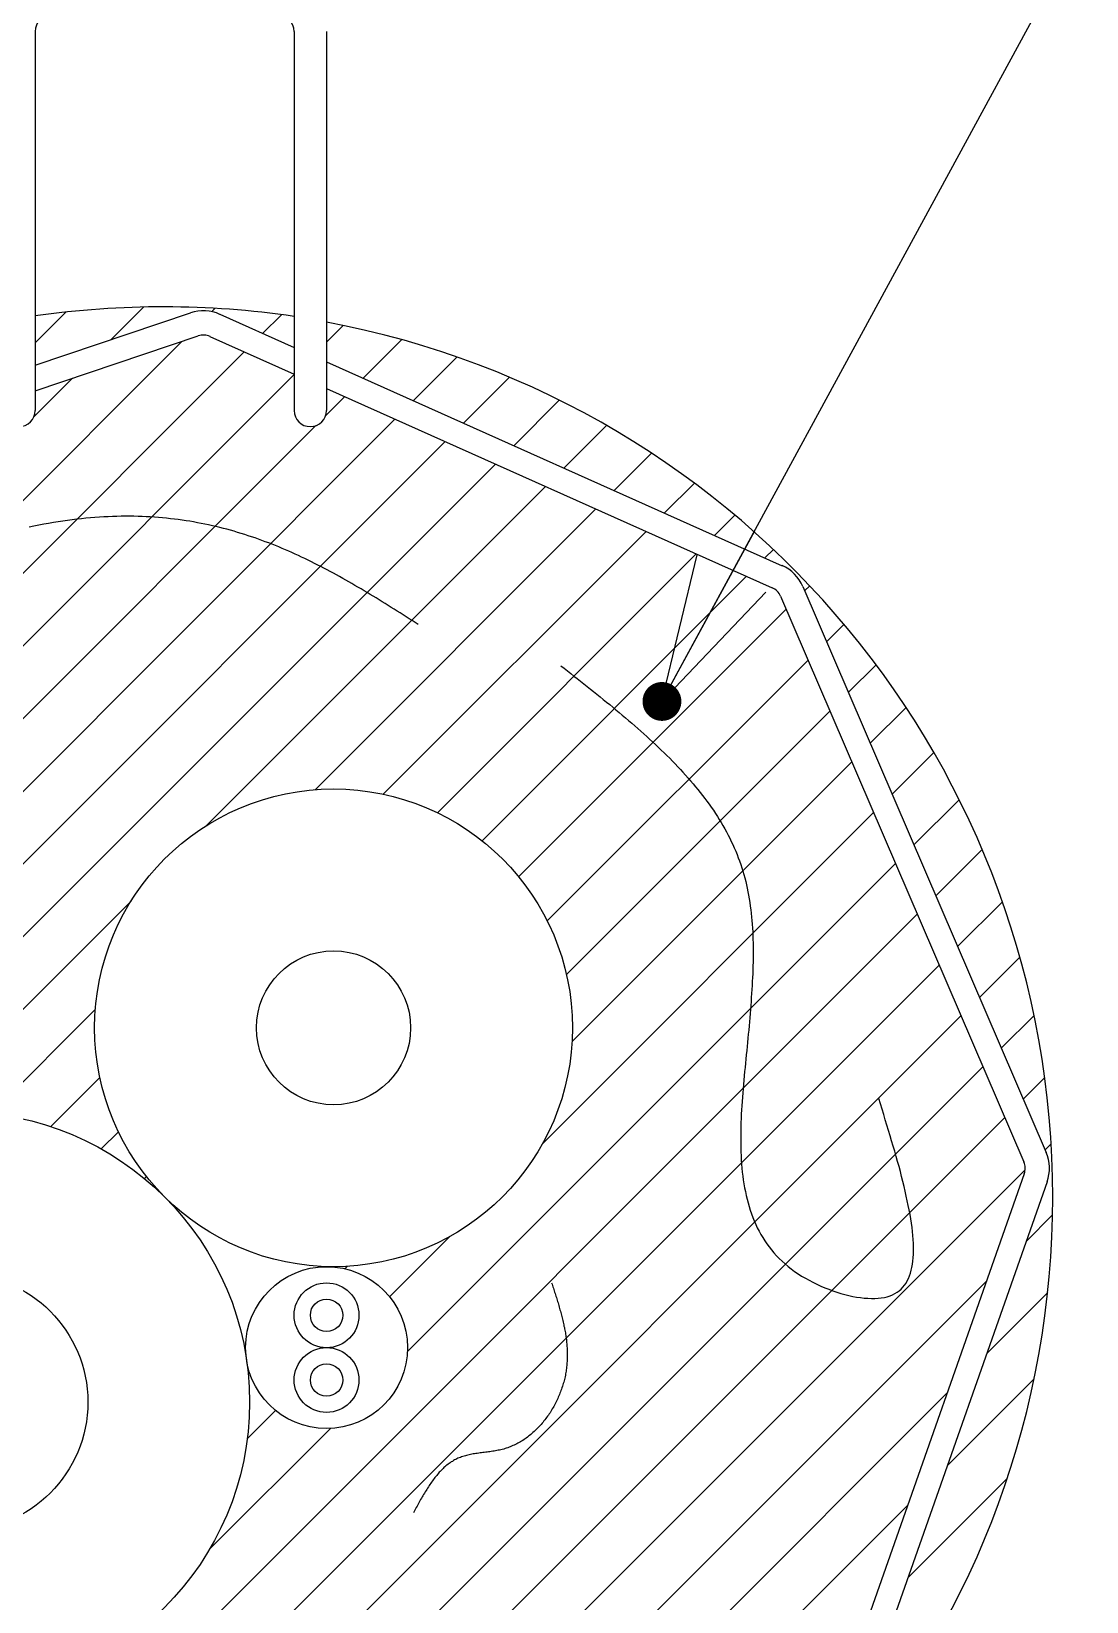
# Model space of a CAD drawing. Extents: x 443 to 1217, y -1921 to -677.
# Drawn here: x 955.32 to 968.01, y -751.35 to -732.45 of the extents above; entities that cross this region are included whole.
import ezdxf

# ---------------------------------------------------------------- set-up
doc = ezdxf.new("R2010")
doc.units = 0
doc.header["$MEASUREMENT"] = 0
doc.layers.get('0').update_dxf_attribs({"linetype": 'CONTINUOUS'})
doc.layers.add('3', color=8, linetype='CONTINUOUS')
doc.layers.add('5', color=7, linetype='CONTINUOUS')

# ---------------------------------------------------------------- blocks, each defined once
blk = doc.blocks.new('OPEN330A')
at = {"color": 0}
for q in [(30, 8.0385), (30, -8.0385), (40, 0)]:
    blk.add_line((0, 0), q, dxfattribs=at)
blk = doc.blocks.new('NEGDOTSMALL')
at = {"color": 0, "const_width": 4}
blk.add_lwpolyline([(-2, 0, 1), (2, 0, 1), (-2, 0)], format="xyb", dxfattribs=at)

msp = doc.modelspace()

# ---------------------------------------------------------------- linework, layer by layer
at = {"color": 7, "linetype": 'Continuous'}
msp.add_line((962.904, -740.517), (968.421, -730.365), dxfattribs=at)
at = {"color": 8, "linetype": 'Continuous'}
for p, q in [((956.275, -736.162), (956.666, -735.771)), ((957.486, -735.826), (957.525, -735.787)), ((955.36, -736.202), (955.73, -735.832)), ((958.098, -736.088), (958.324, -735.863)), ((958.867, -736.194), (959.069, -735.991)), ((946.9, -746.412), (957.128, -736.184)), ((959.307, -736.628), (959.773, -736.162)), ((947.073, -747.114), (957.877, -736.309)), ((959.912, -736.898), (960.439, -736.371)), ((947.246, -747.815), (958.477, -736.584)), ((955.344, -737.093), (955.811, -736.626)), ((960.516, -737.169), (961.07, -736.615)), ((958.855, -737.08), (959.086, -736.849)), ((961.121, -737.439), (961.669, -736.891)), ((947.592, -749.219), (959.691, -737.12)), ((947.419, -748.517), (958.737, -737.198)), ((961.725, -737.709), (962.238, -737.196)), ((947.765, -749.92), (960.295, -737.39)), ((952.534, -746.025), (960.899, -737.66)), ((962.329, -737.979), (962.779, -737.529)), ((962.934, -738.249), (963.294, -737.889)), ((957.425, -742.009), (961.504, -737.93)), ((958.73, -741.579), (962.108, -738.2)), ((963.538, -738.52), (963.782, -738.276)), ((959.55, -741.633), (962.713, -738.471)), ((960.202, -741.856), (963.317, -738.741)), ((964.143, -738.79), (964.245, -738.687)), ((960.739, -742.193), (963.921, -739.011)), ((964.621, -739.186), (964.683, -739.125)), ((961.179, -742.628), (964.399, -739.408)), ((964.884, -739.798), (965.095, -739.587)), ((961.523, -743.159), (964.662, -740.02)), ((965.147, -740.409), (965.481, -740.075)), ((961.754, -743.802), (964.925, -740.632)), ((965.41, -741.021), (965.842, -740.589)), ((961.822, -744.609), (965.188, -741.243)), ((965.673, -741.632), (966.176, -741.13)), ((961.466, -745.84), (965.451, -741.855)), ((965.936, -742.244), (966.481, -741.699)), ((966.199, -742.856), (966.757, -742.297)), ((959.841, -748.34), (965.714, -742.466)), ((953.943, -745.491), (956.515, -742.919)), ((966.462, -743.467), (967.002, -742.928)), ((953.458, -755.597), (965.977, -743.078)), ((954.661, -755.268), (966.24, -743.69)), ((966.725, -744.079), (967.211, -743.593)), ((954.833, -745.476), (956.085, -744.223)), ((955.415, -755.389), (966.503, -744.301)), ((966.988, -744.69), (967.383, -744.296)), ((955.55, -745.633), (956.14, -745.044)), ((955.805, -755.874), (966.766, -744.913)), ((967.251, -745.302), (967.511, -745.042)), ((956.23, -756.323), (967.029, -745.525)), ((956.157, -745.901), (956.363, -745.695)), ((967.514, -745.914), (967.589, -745.839)), ((956.924, -756.504), (967.274, -746.154)), ((956.676, -746.257), (956.7, -746.233)), ((967.286, -747.016), (967.606, -746.696)), ((959.625, -747.681), (960.346, -746.959)), ((959.087, -747.344), (959.115, -747.316)), ((957.617, -756.686), (966.808, -747.494)), ((966.812, -748.365), (967.546, -747.631)), ((957.915, -748.516), (957.919, -748.512)), ((958.839, -756.338), (966.334, -748.843)), ((966.337, -749.715), (967.383, -748.669)), ((957.914, -749.391), (958.255, -749.05)), ((957.46, -750.72), (958.914, -749.266)), ((965.863, -751.064), (967.059, -749.867)), ((960.531, -755.521), (965.859, -750.192))]:
    msp.add_line(p, q, dxfattribs=at)
at = {"layer": '3', "color": 3, "linetype": 'Continuous'}
for p, q in [((955.36, -732.453), (955.36, -737.015)), ((958.477, -732.453), (958.477, -737.015)), ((958.867, -732.453), (958.867, -737.015)), ((955.36, -736.469), (957.231, -735.841)), ((957.585, -735.858), (958.477, -736.257)), ((955.36, -736.777), (957.324, -736.118)), ((957.465, -736.125), (958.477, -736.577)), ((958.867, -736.431), (964.351, -738.883)), ((958.867, -736.751), (964.231, -739.15)), ((964.599, -739.135), (967.527, -745.944)), ((964.331, -739.25), (967.259, -746.059)), ((967.263, -746.201), (964.804, -753.192)), ((967.539, -746.298), (965.08, -753.289))]:
    msp.add_line(p, q, dxfattribs=at)
at = {"layer": '3', "color": 3}
for p, q in [((955.347, -738.408), (955.288, -738.421)), ((955.406, -738.396), (955.347, -738.408)), ((955.464, -738.385), (955.406, -738.396)), ((955.522, -738.374), (955.464, -738.385)), ((955.58, -738.365), (955.522, -738.374)), ((955.637, -738.356), (955.58, -738.365)), ((955.693, -738.347), (955.637, -738.356)), ((955.75, -738.34), (955.693, -738.347)), ((955.806, -738.332), (955.75, -738.34)), ((955.861, -738.325), (955.806, -738.332)), ((955.917, -738.319), (955.861, -738.325)), ((955.971, -738.313), (955.917, -738.319)), ((956.026, -738.308), (955.971, -738.313)), ((956.08, -738.304), (956.026, -738.308)), ((956.134, -738.3), (956.08, -738.304)), ((956.186, -738.297), (956.134, -738.3)), ((956.239, -738.294), (956.186, -738.297)), ((956.292, -738.292), (956.239, -738.294)), ((956.344, -738.291), (956.292, -738.292)), ((956.395, -738.289), (956.344, -738.291)), ((956.446, -738.288), (956.395, -738.289)), ((956.498, -738.289), (956.446, -738.288)), ((956.549, -738.289), (956.498, -738.289)), ((956.599, -738.291), (956.549, -738.289)), ((956.649, -738.293), (956.599, -738.291)), ((956.698, -738.295), (956.649, -738.293)), ((956.747, -738.297), (956.698, -738.295)), ((956.796, -738.3), (956.747, -738.297)), ((956.845, -738.304), (956.796, -738.3)), ((956.893, -738.308), (956.845, -738.304)), ((956.941, -738.312), (956.893, -738.308)), ((956.989, -738.318), (956.941, -738.312)), ((957.036, -738.323), (956.989, -738.318)), ((957.083, -738.329), (957.036, -738.323)), ((957.13, -738.335), (957.083, -738.329)), ((957.177, -738.343), (957.13, -738.335)), ((957.222, -738.349), (957.177, -738.343)), ((957.268, -738.357), (957.222, -738.349)), ((957.314, -738.366), (957.268, -738.357)), ((957.36, -738.374), (957.314, -738.366)), ((957.404, -738.383), (957.36, -738.374)), ((957.449, -738.393), (957.404, -738.383)), ((957.494, -738.403), (957.449, -738.393)), ((957.537, -738.413), (957.494, -738.403)), ((957.582, -738.423), (957.537, -738.413)), ((957.626, -738.434), (957.582, -738.423)), ((957.669, -738.445), (957.626, -738.434)), ((957.712, -738.457), (957.669, -738.445)), ((957.755, -738.469), (957.712, -738.457)), ((957.798, -738.482), (957.755, -738.469)), ((957.84, -738.495), (957.798, -738.482)), ((957.883, -738.508), (957.84, -738.495)), ((957.924, -738.522), (957.883, -738.508)), ((957.966, -738.536), (957.924, -738.522)), ((958.008, -738.55), (957.966, -738.536)), ((958.048, -738.564), (958.008, -738.55)), ((958.09, -738.579), (958.048, -738.564)), ((958.131, -738.595), (958.09, -738.579)), ((958.172, -738.61), (958.131, -738.595)), ((958.212, -738.626), (958.172, -738.61)), ((958.252, -738.641), (958.212, -738.626)), ((958.292, -738.658), (958.252, -738.641)), ((958.333, -738.675), (958.292, -738.658)), ((958.372, -738.692), (958.333, -738.675)), ((958.412, -738.709), (958.372, -738.692)), ((958.452, -738.726), (958.412, -738.709)), ((958.491, -738.744), (958.452, -738.726)), ((958.53, -738.761), (958.491, -738.744)), ((958.568, -738.78), (958.53, -738.761)), ((958.607, -738.798), (958.568, -738.78)), ((958.646, -738.817), (958.607, -738.798)), ((958.685, -738.835), (958.646, -738.817)), ((958.723, -738.855), (958.685, -738.835)), ((958.761, -738.875), (958.723, -738.855)), ((958.799, -738.894), (958.761, -738.875)), ((958.836, -738.914), (958.799, -738.894)), ((958.874, -738.934), (958.836, -738.914)), ((958.913, -738.953), (958.874, -738.934)), ((958.95, -738.974), (958.913, -738.953)), ((958.987, -738.995), (958.95, -738.974)), ((959.025, -739.014), (958.987, -738.995)), ((959.062, -739.036), (959.025, -739.014)), ((959.099, -739.057), (959.062, -739.036)), ((959.136, -739.077), (959.099, -739.057)), ((959.172, -739.099), (959.136, -739.077)), ((959.209, -739.12), (959.172, -739.099)), ((959.246, -739.142), (959.209, -739.12)), ((959.283, -739.163), (959.246, -739.142)), ((959.319, -739.185), (959.283, -739.163)), ((959.356, -739.207), (959.319, -739.185)), ((959.392, -739.229), (959.356, -739.207)), ((959.428, -739.251), (959.392, -739.229)), ((959.465, -739.272), (959.428, -739.251)), ((959.501, -739.295), (959.465, -739.272)), ((959.537, -739.317), (959.501, -739.295)), ((959.573, -739.34), (959.537, -739.317)), ((959.609, -739.362), (959.573, -739.34)), ((959.645, -739.385), (959.609, -739.362)), ((959.681, -739.408), (959.645, -739.385)), ((959.717, -739.429), (959.681, -739.408)), ((959.753, -739.452), (959.717, -739.429)), ((959.789, -739.475), (959.753, -739.452)), ((959.825, -739.498), (959.789, -739.475)), ((959.861, -739.521), (959.825, -739.498)), ((959.897, -739.543), (959.861, -739.521)), ((959.933, -739.566), (959.897, -739.543)), ((959.969, -739.589), (959.933, -739.566)), ((961.687, -740.088), (961.727, -740.118)), ((961.727, -740.118), (961.767, -740.15)), ((961.767, -740.15), (961.806, -740.18)), ((961.806, -740.18), (961.845, -740.212)), ((961.845, -740.212), (961.885, -740.242)), ((961.885, -740.242), (961.925, -740.274)), ((961.925, -740.274), (961.964, -740.306)), ((961.964, -740.306), (962.003, -740.336)), ((962.003, -740.336), (962.043, -740.368)), ((962.043, -740.368), (962.082, -740.398)), ((962.082, -740.398), (962.12, -740.43)), ((962.12, -740.43), (962.159, -740.461)), ((962.159, -740.461), (962.198, -740.493)), ((962.198, -740.493), (962.237, -740.524)), ((962.237, -740.524), (962.275, -740.555)), ((962.275, -740.555), (962.313, -740.587)), ((962.313, -740.587), (962.351, -740.618)), ((962.351, -740.618), (962.389, -740.65)), ((962.389, -740.65), (962.427, -740.682)), ((962.427, -740.682), (962.464, -740.713)), ((962.464, -740.713), (962.502, -740.746)), ((962.502, -740.746), (962.54, -740.778)), ((962.54, -740.778), (962.577, -740.809)), ((962.577, -740.809), (962.613, -740.842)), ((962.613, -740.842), (962.65, -740.873)), ((962.65, -740.873), (962.686, -740.906)), ((962.686, -740.906), (962.722, -740.939)), ((962.722, -740.939), (962.756, -740.97)), ((962.756, -740.97), (962.792, -741.003)), ((962.792, -741.003), (962.827, -741.036)), ((962.827, -741.036), (962.861, -741.07)), ((962.861, -741.07), (962.896, -741.102)), ((962.896, -741.102), (962.93, -741.135)), ((962.93, -741.135), (962.963, -741.169)), ((962.963, -741.169), (962.997, -741.201)), ((962.997, -741.201), (963.03, -741.235)), ((963.03, -741.235), (963.063, -741.269)), ((963.063, -741.269), (963.094, -741.302)), ((963.094, -741.302), (963.126, -741.337)), ((963.126, -741.337), (963.157, -741.37)), ((963.157, -741.37), (963.188, -741.404)), ((963.188, -741.404), (963.218, -741.439)), ((963.218, -741.439), (963.249, -741.473)), ((963.249, -741.473), (963.278, -741.508)), ((963.278, -741.508), (963.308, -741.543)), ((963.308, -741.543), (963.336, -741.577)), ((963.336, -741.577), (963.365, -741.612)), ((963.365, -741.612), (963.392, -741.648)), ((963.392, -741.648), (963.419, -741.683)), ((963.419, -741.683), (963.445, -741.719)), ((963.445, -741.719), (963.471, -741.755)), ((963.471, -741.755), (963.497, -741.791)), ((963.497, -741.791), (963.523, -741.827)), ((963.523, -741.827), (963.547, -741.864)), ((963.547, -741.864), (963.571, -741.9)), ((963.571, -741.9), (963.593, -741.937)), ((963.593, -741.937), (963.616, -741.974)), ((963.616, -741.974), (963.638, -742.011)), ((963.638, -742.011), (963.66, -742.049)), ((963.66, -742.049), (963.681, -742.087)), ((963.681, -742.087), (963.701, -742.125)), ((963.701, -742.125), (963.721, -742.163)), ((963.721, -742.163), (963.739, -742.202)), ((963.739, -742.202), (963.758, -742.24)), ((963.758, -742.24), (963.775, -742.279)), ((963.775, -742.279), (963.792, -742.319)), ((963.792, -742.319), (963.808, -742.358)), ((963.808, -742.358), (963.823, -742.397)), ((963.823, -742.397), (963.839, -742.437)), ((963.839, -742.437), (963.853, -742.478)), ((963.853, -742.478), (963.866, -742.518)), ((963.866, -742.518), (963.878, -742.558)), ((963.878, -742.558), (963.89, -742.6)), ((963.89, -742.6), (963.901, -742.641)), ((963.901, -742.641), (963.912, -742.683)), ((963.912, -742.683), (963.921, -742.724)), ((963.921, -742.724), (963.93, -742.766)), ((963.93, -742.766), (963.939, -742.808)), ((963.939, -742.808), (963.946, -742.85)), ((963.946, -742.85), (963.954, -742.893)), ((963.954, -742.893), (963.961, -742.936)), ((963.961, -742.936), (963.967, -742.979)), ((963.967, -742.979), (963.973, -743.023)), ((963.973, -743.023), (963.978, -743.066)), ((963.978, -743.066), (963.982, -743.111)), ((963.982, -743.111), (963.986, -743.154)), ((963.986, -743.154), (963.99, -743.199)), ((963.99, -743.199), (963.992, -743.244)), ((963.992, -743.244), (963.996, -743.288)), ((963.996, -743.288), (963.997, -743.333)), ((963.997, -743.333), (963.999, -743.378)), ((963.999, -743.378), (964, -743.424)), ((964, -743.424), (964.001, -743.469)), ((964.001, -743.469), (964.001, -743.515)), ((964.001, -743.515), (964.001, -743.561)), ((964.001, -743.561), (964.001, -743.608)), ((963.998, -743.747), (963.996, -743.794)), ((963.999, -743.7), (963.998, -743.747)), ((964, -743.654), (963.999, -743.7)), ((964.001, -743.608), (964, -743.654)), ((963.989, -743.936), (963.986, -743.984)), ((963.991, -743.889), (963.989, -743.936)), ((963.993, -743.841), (963.991, -743.889)), ((963.996, -743.794), (963.993, -743.841)), ((963.976, -744.128), (963.973, -744.177)), ((963.979, -744.08), (963.976, -744.128)), ((963.982, -744.032), (963.979, -744.08)), ((963.986, -743.984), (963.982, -744.032)), ((963.965, -744.274), (963.961, -744.323)), ((963.968, -744.226), (963.965, -744.274)), ((963.973, -744.177), (963.968, -744.226)), ((963.948, -744.471), (963.942, -744.52)), ((963.952, -744.421), (963.948, -744.471)), ((963.956, -744.372), (963.952, -744.421)), ((963.961, -744.323), (963.956, -744.372)), ((963.928, -744.669), (963.924, -744.719)), ((963.933, -744.62), (963.928, -744.669)), ((963.938, -744.57), (963.933, -744.62)), ((963.942, -744.52), (963.938, -744.57)), ((963.908, -744.871), (963.904, -744.922)), ((963.914, -744.821), (963.908, -744.871)), ((963.918, -744.771), (963.914, -744.821)), ((963.924, -744.719), (963.918, -744.771)), ((963.894, -745.023), (963.89, -745.075)), ((963.899, -744.972), (963.894, -745.023)), ((963.904, -744.922), (963.899, -744.972)), ((963.877, -745.228), (963.872, -745.28)), ((963.881, -745.177), (963.877, -745.228)), ((963.885, -745.126), (963.881, -745.177)), ((963.89, -745.075), (963.885, -745.126)), ((963.863, -745.432), (963.859, -745.483)), ((963.866, -745.382), (963.863, -745.432)), ((963.869, -745.331), (963.866, -745.382)), ((963.872, -745.28), (963.869, -745.331)), ((965.533, -745.36), (965.513, -745.296)), ((965.553, -745.425), (965.533, -745.36)), ((965.573, -745.488), (965.553, -745.425)), ((963.854, -745.636), (963.853, -745.687)), ((963.855, -745.586), (963.854, -745.636)), ((963.857, -745.535), (963.855, -745.586)), ((963.859, -745.483), (963.857, -745.535)), ((965.592, -745.552), (965.573, -745.488)), ((965.612, -745.616), (965.592, -745.552)), ((965.631, -745.68), (965.612, -745.616)), ((963.853, -745.687), (963.852, -745.737)), ((963.852, -745.737), (963.852, -745.787)), ((963.852, -745.787), (963.852, -745.838)), ((965.65, -745.743), (965.631, -745.68)), ((965.668, -745.806), (965.65, -745.743)), ((965.687, -745.868), (965.668, -745.806)), ((963.852, -745.838), (963.853, -745.888)), ((963.853, -745.888), (963.854, -745.937)), ((963.854, -745.937), (963.856, -745.987)), ((963.856, -745.987), (963.859, -746.036)), ((965.705, -745.931), (965.687, -745.868)), ((965.723, -745.992), (965.705, -745.931)), ((965.74, -746.054), (965.723, -745.992)), ((963.859, -746.036), (963.863, -746.084)), ((963.863, -746.084), (963.867, -746.133)), ((963.867, -746.133), (963.871, -746.181)), ((963.871, -746.181), (963.877, -746.229)), ((965.757, -746.115), (965.74, -746.054)), ((965.773, -746.175), (965.757, -746.115)), ((965.788, -746.235), (965.773, -746.175)), ((963.877, -746.229), (963.883, -746.276)), ((963.883, -746.276), (963.891, -746.323)), ((963.891, -746.323), (963.899, -746.369)), ((963.899, -746.369), (963.908, -746.416)), ((965.804, -746.295), (965.788, -746.235)), ((965.819, -746.354), (965.804, -746.295)), ((965.832, -746.412), (965.819, -746.354)), ((963.908, -746.416), (963.918, -746.462)), ((963.918, -746.462), (963.929, -746.507)), ((963.929, -746.507), (963.94, -746.551)), ((963.94, -746.551), (963.953, -746.596)), ((965.845, -746.469), (965.832, -746.412)), ((965.857, -746.525), (965.845, -746.469)), ((965.869, -746.581), (965.857, -746.525)), ((965.88, -746.635), (965.869, -746.581)), ((963.953, -746.596), (963.967, -746.64)), ((963.967, -746.64), (963.981, -746.683)), ((963.981, -746.683), (963.998, -746.726)), ((963.998, -746.726), (964.015, -746.768)), ((964.015, -746.768), (964.033, -746.81)), ((965.89, -746.69), (965.88, -746.635)), ((965.898, -746.742), (965.89, -746.69)), ((965.906, -746.794), (965.898, -746.742)), ((964.033, -746.81), (964.052, -746.85)), ((964.052, -746.85), (964.073, -746.89)), ((964.073, -746.89), (964.095, -746.93)), ((964.095, -746.93), (964.118, -746.969)), ((965.914, -746.846), (965.906, -746.794)), ((965.919, -746.896), (965.914, -746.846)), ((965.925, -746.945), (965.919, -746.896)), ((965.928, -746.992), (965.925, -746.945)), ((964.118, -746.969), (964.142, -747.007)), ((964.142, -747.007), (964.167, -747.044)), ((964.167, -747.044), (964.194, -747.081)), ((964.194, -747.081), (964.222, -747.117)), ((964.222, -747.117), (964.252, -747.153)), ((965.93, -747.039), (965.928, -746.992)), ((965.932, -747.083), (965.93, -747.039)), ((965.931, -747.17), (965.932, -747.128)), ((965.932, -747.128), (965.932, -747.083)), ((964.252, -747.153), (964.283, -747.187)), ((964.283, -747.187), (964.316, -747.221)), ((964.316, -747.221), (964.35, -747.253)), ((964.35, -747.253), (964.385, -747.285)), ((964.385, -747.285), (964.422, -747.316)), ((964.422, -747.316), (964.461, -747.347)), ((965.905, -747.363), (965.913, -747.327)), ((965.913, -747.327), (965.919, -747.29)), ((965.919, -747.29), (965.925, -747.252)), ((965.925, -747.252), (965.929, -747.212)), ((965.929, -747.212), (965.931, -747.17)), ((961.576, -747.513), (961.582, -747.528)), ((961.582, -747.528), (961.587, -747.544)), ((964.461, -747.347), (964.501, -747.376)), ((964.501, -747.376), (964.543, -747.405)), ((964.543, -747.405), (964.585, -747.432)), ((964.585, -747.432), (964.63, -747.458)), ((964.63, -747.458), (964.675, -747.483)), ((964.675, -747.483), (964.72, -747.507)), ((964.72, -747.507), (964.767, -747.53)), ((964.767, -747.53), (964.815, -747.552)), ((965.823, -747.543), (965.842, -747.517)), ((965.842, -747.517), (965.857, -747.49)), ((965.857, -747.49), (965.871, -747.46)), ((965.871, -747.46), (965.884, -747.43)), ((965.884, -747.43), (965.895, -747.397)), ((965.895, -747.397), (965.905, -747.363)), ((961.587, -747.544), (961.592, -747.561)), ((961.592, -747.561), (961.598, -747.577)), ((961.598, -747.577), (961.603, -747.593)), ((961.603, -747.593), (961.608, -747.61)), ((961.608, -747.61), (961.613, -747.626)), ((961.613, -747.626), (961.619, -747.642)), ((961.619, -747.642), (961.624, -747.659)), ((961.624, -747.659), (961.628, -747.675)), ((961.628, -747.675), (961.634, -747.691)), ((961.634, -747.691), (961.639, -747.708)), ((961.639, -747.708), (961.644, -747.724)), ((964.815, -747.552), (964.863, -747.573)), ((964.863, -747.573), (964.911, -747.591)), ((964.911, -747.591), (964.959, -747.61)), ((964.959, -747.61), (965.008, -747.626)), ((965.008, -747.626), (965.056, -747.64)), ((965.056, -747.64), (965.105, -747.653)), ((965.105, -747.653), (965.153, -747.665)), ((965.153, -747.665), (965.2, -747.676)), ((965.2, -747.676), (965.247, -747.685)), ((965.247, -747.685), (965.292, -747.691)), ((965.292, -747.691), (965.337, -747.697)), ((965.337, -747.697), (965.382, -747.7)), ((965.382, -747.7), (965.424, -747.701)), ((965.424, -747.701), (965.466, -747.701)), ((965.466, -747.701), (965.506, -747.699)), ((965.506, -747.699), (965.544, -747.695)), ((965.544, -747.695), (965.581, -747.689)), ((965.581, -747.689), (965.616, -747.68)), ((965.616, -747.68), (965.649, -747.671)), ((965.649, -747.671), (965.679, -747.658)), ((965.679, -747.658), (965.708, -747.643)), ((965.708, -747.643), (965.735, -747.627)), ((965.735, -747.627), (965.76, -747.609)), ((965.76, -747.609), (965.783, -747.589)), ((965.783, -747.589), (965.804, -747.567)), ((965.804, -747.567), (965.823, -747.543)), ((961.644, -747.724), (961.649, -747.74)), ((961.649, -747.74), (961.654, -747.756)), ((961.654, -747.756), (961.659, -747.772)), ((961.659, -747.772), (961.663, -747.788)), ((961.663, -747.788), (961.669, -747.805)), ((961.669, -747.805), (961.673, -747.821)), ((961.673, -747.821), (961.677, -747.837)), ((961.677, -747.837), (961.682, -747.854)), ((961.682, -747.854), (961.686, -747.87)), ((961.686, -747.87), (961.691, -747.886)), ((961.691, -747.886), (961.695, -747.903)), ((961.695, -747.903), (961.699, -747.919)), ((961.699, -747.919), (961.704, -747.935)), ((961.704, -747.935), (961.708, -747.952)), ((961.708, -747.952), (961.711, -747.968)), ((961.711, -747.968), (961.716, -747.985)), ((961.716, -747.985), (961.719, -748.001)), ((961.719, -748.001), (961.722, -748.017)), ((961.722, -748.017), (961.725, -748.034)), ((961.725, -748.034), (961.73, -748.05)), ((961.73, -748.05), (961.732, -748.066)), ((961.732, -748.066), (961.735, -748.083)), ((961.735, -748.083), (961.739, -748.099)), ((961.739, -748.099), (961.742, -748.115)), ((961.742, -748.115), (961.744, -748.132)), ((961.744, -748.132), (961.746, -748.148)), ((961.746, -748.148), (961.749, -748.164)), ((961.749, -748.164), (961.752, -748.181)), ((961.752, -748.181), (961.754, -748.197)), ((961.754, -748.197), (961.755, -748.213)), ((961.755, -748.213), (961.757, -748.23)), ((961.757, -748.23), (961.758, -748.246)), ((961.758, -748.246), (961.76, -748.262)), ((961.76, -748.262), (961.761, -748.279)), ((961.761, -748.279), (961.762, -748.295)), ((961.762, -748.461), (961.761, -748.477)), ((961.762, -748.295), (961.764, -748.313)), ((961.764, -748.444), (961.762, -748.461)), ((961.764, -748.313), (961.764, -748.329)), ((961.764, -748.329), (961.765, -748.345)), ((961.765, -748.427), (961.764, -748.444)), ((961.765, -748.345), (961.765, -748.362)), ((961.765, -748.362), (961.765, -748.378)), ((961.765, -748.378), (961.765, -748.394)), ((961.765, -748.394), (961.765, -748.411)), ((961.765, -748.411), (961.765, -748.427)), ((961.734, -748.659), (961.731, -748.677)), ((961.739, -748.643), (961.734, -748.659)), ((961.742, -748.626), (961.739, -748.643)), ((961.745, -748.61), (961.742, -748.626)), ((961.747, -748.593), (961.745, -748.61)), ((961.751, -748.576), (961.747, -748.593)), ((961.753, -748.56), (961.751, -748.576)), ((961.755, -748.544), (961.753, -748.56)), ((961.757, -748.526), (961.755, -748.544)), ((961.759, -748.51), (961.757, -748.526)), ((961.76, -748.493), (961.759, -748.51)), ((961.761, -748.477), (961.76, -748.493)), ((961.677, -748.841), (961.671, -748.857)), ((961.684, -748.825), (961.677, -748.841)), ((961.689, -748.808), (961.684, -748.825)), ((961.696, -748.792), (961.689, -748.808)), ((961.701, -748.776), (961.696, -748.792)), ((961.707, -748.759), (961.701, -748.776)), ((961.712, -748.743), (961.707, -748.759)), ((961.717, -748.726), (961.712, -748.743)), ((961.722, -748.709), (961.717, -748.726)), ((961.727, -748.693), (961.722, -748.709)), ((961.731, -748.677), (961.727, -748.693)), ((961.584, -749.031), (961.575, -749.046)), ((961.594, -749.015), (961.584, -749.031)), ((961.602, -749), (961.594, -749.015)), ((961.61, -748.985), (961.602, -749)), ((961.619, -748.97), (961.61, -748.985)), ((961.627, -748.953), (961.619, -748.97)), ((961.635, -748.938), (961.627, -748.953)), ((961.643, -748.922), (961.635, -748.938)), ((961.65, -748.905), (961.643, -748.922)), ((961.657, -748.89), (961.65, -748.905)), ((961.664, -748.874), (961.657, -748.89)), ((961.671, -748.857), (961.664, -748.874)), ((961.439, -749.23), (961.427, -749.242)), ((961.45, -749.217), (961.439, -749.23)), ((961.462, -749.203), (961.45, -749.217)), ((961.473, -749.19), (961.462, -749.203)), ((961.483, -749.176), (961.473, -749.19)), ((961.494, -749.163), (961.483, -749.176)), ((961.505, -749.148), (961.494, -749.163)), ((961.516, -749.134), (961.505, -749.148)), ((961.526, -749.12), (961.516, -749.134)), ((961.537, -749.106), (961.526, -749.12)), ((961.547, -749.091), (961.537, -749.106)), ((961.557, -749.077), (961.547, -749.091)), ((961.565, -749.061), (961.557, -749.077)), ((961.575, -749.046), (961.565, -749.061)), ((961.215, -749.419), (961.2, -749.427)), ((961.23, -749.409), (961.215, -749.419)), ((961.244, -749.4), (961.23, -749.409)), ((961.258, -749.39), (961.244, -749.4)), ((961.272, -749.381), (961.258, -749.39)), ((961.285, -749.37), (961.272, -749.381)), ((961.299, -749.36), (961.285, -749.37)), ((961.312, -749.349), (961.299, -749.36)), ((961.325, -749.338), (961.312, -749.349)), ((961.339, -749.327), (961.325, -749.338)), ((961.352, -749.315), (961.339, -749.327)), ((961.365, -749.304), (961.352, -749.315)), ((961.378, -749.292), (961.365, -749.304)), ((961.39, -749.28), (961.378, -749.292)), ((961.403, -749.268), (961.39, -749.28)), ((961.415, -749.255), (961.403, -749.268)), ((961.427, -749.242), (961.415, -749.255)), ((960.493, -749.608), (960.479, -749.614)), ((960.508, -749.603), (960.493, -749.608)), ((960.523, -749.599), (960.508, -749.603)), ((960.539, -749.594), (960.523, -749.599)), ((960.554, -749.59), (960.539, -749.594)), ((960.569, -749.587), (960.554, -749.59)), ((960.585, -749.583), (960.569, -749.587)), ((960.601, -749.58), (960.585, -749.583)), ((960.617, -749.577), (960.601, -749.58)), ((960.633, -749.573), (960.617, -749.577)), ((960.65, -749.571), (960.633, -749.573)), ((960.666, -749.569), (960.65, -749.571)), ((960.682, -749.566), (960.666, -749.569)), ((960.699, -749.564), (960.682, -749.566)), ((960.715, -749.561), (960.699, -749.564)), ((960.732, -749.559), (960.715, -749.561)), ((960.749, -749.557), (960.732, -749.559)), ((960.765, -749.555), (960.749, -749.557)), ((960.783, -749.553), (960.765, -749.555)), ((960.799, -749.551), (960.783, -749.553)), ((960.817, -749.548), (960.799, -749.551)), ((960.833, -749.546), (960.817, -749.548)), ((960.849, -749.544), (960.833, -749.546)), ((960.867, -749.541), (960.849, -749.544)), ((960.883, -749.539), (960.867, -749.541)), ((960.9, -749.535), (960.883, -749.539)), ((960.917, -749.532), (960.9, -749.535)), ((960.933, -749.529), (960.917, -749.532)), ((960.951, -749.526), (960.933, -749.529)), ((960.967, -749.522), (960.951, -749.526)), ((960.983, -749.518), (960.967, -749.522)), ((961, -749.514), (960.983, -749.518)), ((961.016, -749.509), (961, -749.514)), ((961.031, -749.504), (961.016, -749.509)), ((961.048, -749.498), (961.031, -749.504)), ((961.064, -749.493), (961.048, -749.498)), ((961.079, -749.486), (961.064, -749.493)), ((961.094, -749.481), (961.079, -749.486)), ((961.111, -749.473), (961.094, -749.481)), ((961.126, -749.467), (961.111, -749.473)), ((961.141, -749.459), (961.126, -749.467)), ((961.157, -749.451), (961.141, -749.459)), ((961.171, -749.444), (961.157, -749.451)), ((961.186, -749.436), (961.171, -749.444)), ((961.2, -749.427), (961.186, -749.436)), ((960.225, -749.794), (960.214, -749.806)), ((960.237, -749.782), (960.225, -749.794)), ((960.248, -749.771), (960.237, -749.782)), ((960.259, -749.759), (960.248, -749.771)), ((960.271, -749.748), (960.259, -749.759)), ((960.281, -749.737), (960.271, -749.748)), ((960.293, -749.726), (960.281, -749.737)), ((960.305, -749.716), (960.293, -749.726)), ((960.317, -749.706), (960.305, -749.716)), ((960.33, -749.697), (960.317, -749.706)), ((960.342, -749.687), (960.33, -749.697)), ((960.356, -749.678), (960.342, -749.687)), ((960.369, -749.669), (960.356, -749.678)), ((960.382, -749.662), (960.369, -749.669)), ((960.395, -749.653), (960.382, -749.662)), ((960.408, -749.645), (960.395, -749.653)), ((960.422, -749.639), (960.408, -749.645)), ((960.435, -749.631), (960.422, -749.639)), ((960.449, -749.625), (960.435, -749.631)), ((960.463, -749.619), (960.449, -749.625)), ((960.479, -749.614), (960.463, -749.619)), ((960.083, -749.983), (960.073, -749.999)), ((960.093, -749.969), (960.083, -749.983)), ((960.102, -749.954), (960.093, -749.969)), ((960.111, -749.94), (960.102, -749.954)), ((960.121, -749.925), (960.111, -749.94)), ((960.131, -749.911), (960.121, -749.925)), ((960.141, -749.897), (960.131, -749.911)), ((960.152, -749.884), (960.141, -749.897)), ((960.162, -749.87), (960.152, -749.884)), ((960.171, -749.857), (960.162, -749.87)), ((960.182, -749.844), (960.171, -749.857)), ((960.193, -749.831), (960.182, -749.844)), ((960.203, -749.819), (960.193, -749.831)), ((960.214, -749.806), (960.203, -749.819)), ((959.974, -750.17), (959.965, -750.186)), ((959.983, -750.153), (959.974, -750.17)), ((959.992, -750.138), (959.983, -750.153)), ((960, -750.122), (959.992, -750.138)), ((960.01, -750.106), (960, -750.122)), ((960.019, -750.09), (960.01, -750.106)), ((960.027, -750.075), (960.019, -750.09)), ((960.036, -750.06), (960.027, -750.075)), ((960.046, -750.044), (960.036, -750.06)), ((960.055, -750.029), (960.046, -750.044)), ((960.065, -750.014), (960.055, -750.029)), ((960.073, -749.999), (960.065, -750.014)), ((959.922, -750.267), (959.913, -750.283)), ((959.93, -750.25), (959.922, -750.267)), ((959.939, -750.234), (959.93, -750.25)), ((959.948, -750.218), (959.939, -750.234)), ((959.957, -750.201), (959.948, -750.218)), ((959.965, -750.186), (959.957, -750.201))]:
    msp.add_line(p, q, dxfattribs=at)
at = {"layer": '3', "color": 3, "linetype": 'Continuous'}
for centre, radius, start, end in [((955.555, -732.453), 0.195, 90, 180), ((958.282, -732.453), 0.195, 0, 90), ((956.9, -746.564), 10.796, 81.6019, 98.2005), ((957.386, -736.303), 0.487, 65.9124, 108.5625), ((956.895, -746.482), 10.713, 280.6055, 79.3945), ((957.386, -736.303), 0.195, 65.9124, 108.5625), ((955.166, -737.015), 0.195, 180, 0), ((958.672, -737.015), 0.195, 180, 0), ((964.152, -739.327), 0.487, 23.2681, 65.9124), ((964.152, -739.327), 0.195, 23.2681, 65.9124), ((967.08, -746.136), 0.487, 340.6214, 23.2681), ((967.08, -746.136), 0.195, 340.6214, 23.2681)]:
    msp.add_arc(centre, radius, start, end, dxfattribs=at)
at = {"layer": '5', "color": 3, "linetype": 'Continuous'}
for centre, radius in [((958.952, -744.445), 2.875), ((958.952, -744.445), 0.927), ((954.448, -748.949), 3.494), ((958.868, -748.293), 0.974), ((954.448, -748.949), 1.547), ((958.868, -747.904), 0.39), ((958.868, -747.904), 0.195), ((958.868, -748.683), 0.39), ((958.868, -748.683), 0.195)]:
    msp.add_circle(centre, radius, dxfattribs=at)

# ---------------------------------------------------------------- block references
at = {"color": 7, "linetype": 'Continuous', "xscale": 0.05843603243154152, "yscale": 0.05843603243154152, "zscale": 0.05843603243154152}
for name, rotation in [('OPEN330A', 61.478851705861), ('NEGDOTSMALL', 1.478851705861074)]:
    msp.add_blockref(name, (962.904, -740.517), dxfattribs=dict(at, rotation=rotation))

doc.saveas('drawing.dxf')
